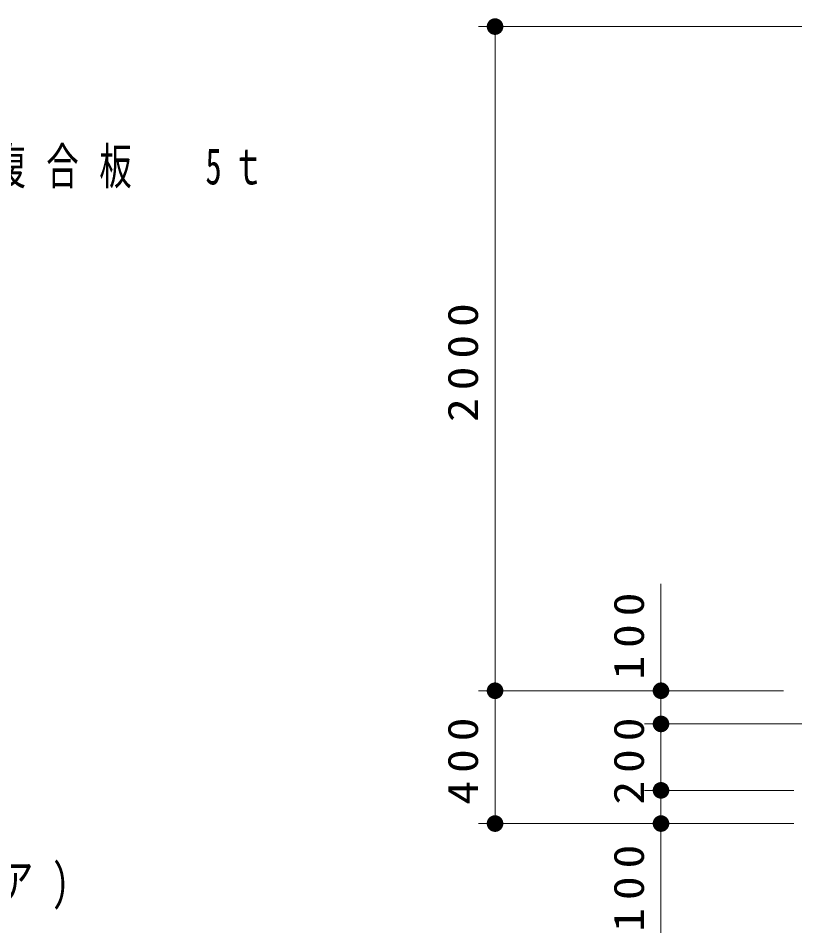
# Model space of a CAD drawing. Units: millimetres on the paper, scale 1:50. Extents: x -365 to 0, y 0 to 257.
# Drawn here: x -183.2 to -136.4, y 59.3 to 114.4 of the extents above; entities that cross this region are included whole.
import ezdxf

# ---------------------------------------------------------------- set-up
doc = ezdxf.new("R2010")
doc.units = ezdxf.units.MM
doc.layers.add('LY_1', color=7, linetype='Continuous', lineweight=25)
doc.styles.add('ＭＳ ゴシック', font='')
doc.styles.get('ＭＳ ゴシック').set_extended_font_data('MS Gothic')

# ---------------------------------------------------------------- blocks, each defined once
blk = doc.blocks.new('filled_dot')
at = {"color": 0, "linetype": 'Continuous', "lineweight": -2, "const_width": 1.25}
blk.add_lwpolyline([(-0.625, 0, 1), (0.625, 0, 1)], format="xyb", close=True, dxfattribs=at)

msp = doc.modelspace()

# ---------------------------------------------------------------- linework, layer by layer
at = {"layer": 'LY_1', "lineweight": 13}
for p, q in [((-130.066, 113.916), (-155.466, 113.916)), ((-154.466, 73.916), (-154.466, 113.916)), ((-144.466, 71.916), (-144.466, 80.36)), ((-137.09, 73.916), (-155.466, 73.916)), ((-137.09, 73.916), (-155.466, 73.916)), ((-154.466, 65.916), (-154.466, 73.916)), ((-137.09, 73.916), (-145.466, 73.916)), ((-135.466, 71.916), (-145.466, 71.916)), ((-144.466, 67.916), (-144.466, 71.916)), ((-136.466, 67.916), (-145.466, 67.916)), ((-144.466, 59.343), (-144.466, 67.916)), ((-145.466, 65.916), (-155.466, 65.916)), ((-136.466, 65.916), (-145.466, 65.916))]:
    msp.add_line(p, q, dxfattribs=at)

# ---------------------------------------------------------------- block references
at = {"layer": 'LY_1', "lineweight": 13, "xscale": 0.4, "yscale": 0.4}
for p, rotation in [((-154.466, 113.916), 270), ((-154.466, 73.916), 90), ((-154.466, 73.916), 270), ((-144.466, 73.916), 270), ((-144.466, 71.916), 270), ((-144.466, 71.916), 90), ((-144.466, 67.916), 90), ((-144.466, 67.916), 270), ((-154.466, 65.916), 90), ((-144.466, 65.916), 90)]:
    msp.add_blockref('filled_dot', p, dxfattribs=dict(at, rotation=rotation))

# ---------------------------------------------------------------- texts
at = {"layer": 'LY_1', "char_height": 2.199, "attachment_point": 4, "style": 'ＭＳ ゴシック'}
for s, insert in [('\\T1.64;\\W0.65;サインパネル：アルミ複合板\u30005ｔ', (-216.678, 105.39)), ('\\T1.53;\\W0.7;ポリカーボネート\u30005ｔ(霞クリア)', (-229.352, 62.118))]:
    msp.add_mtext(s, dxfattribs=dict(at, insert=insert))
at = {"layer": 'LY_1', "char_height": 1.833, "attachment_point": 8, "rotation": 90, "style": 'ＭＳ ゴシック'}
for s, insert in [('\\T1.33;\\W1.15;2000', (-155.466, 93.916)), ('\\T1.33;\\W1.15;100', (-145.466, 77.443)), ('\\T1.33;\\W1.15;400', (-155.466, 69.916)), ('\\T1.33;\\W1.15;200', (-145.466, 69.916)), ('\\T1.33;\\W1.15;100', (-145.466, 62.259))]:
    msp.add_mtext(s, dxfattribs=dict(at, insert=insert))

doc.saveas('drawing.dxf')
